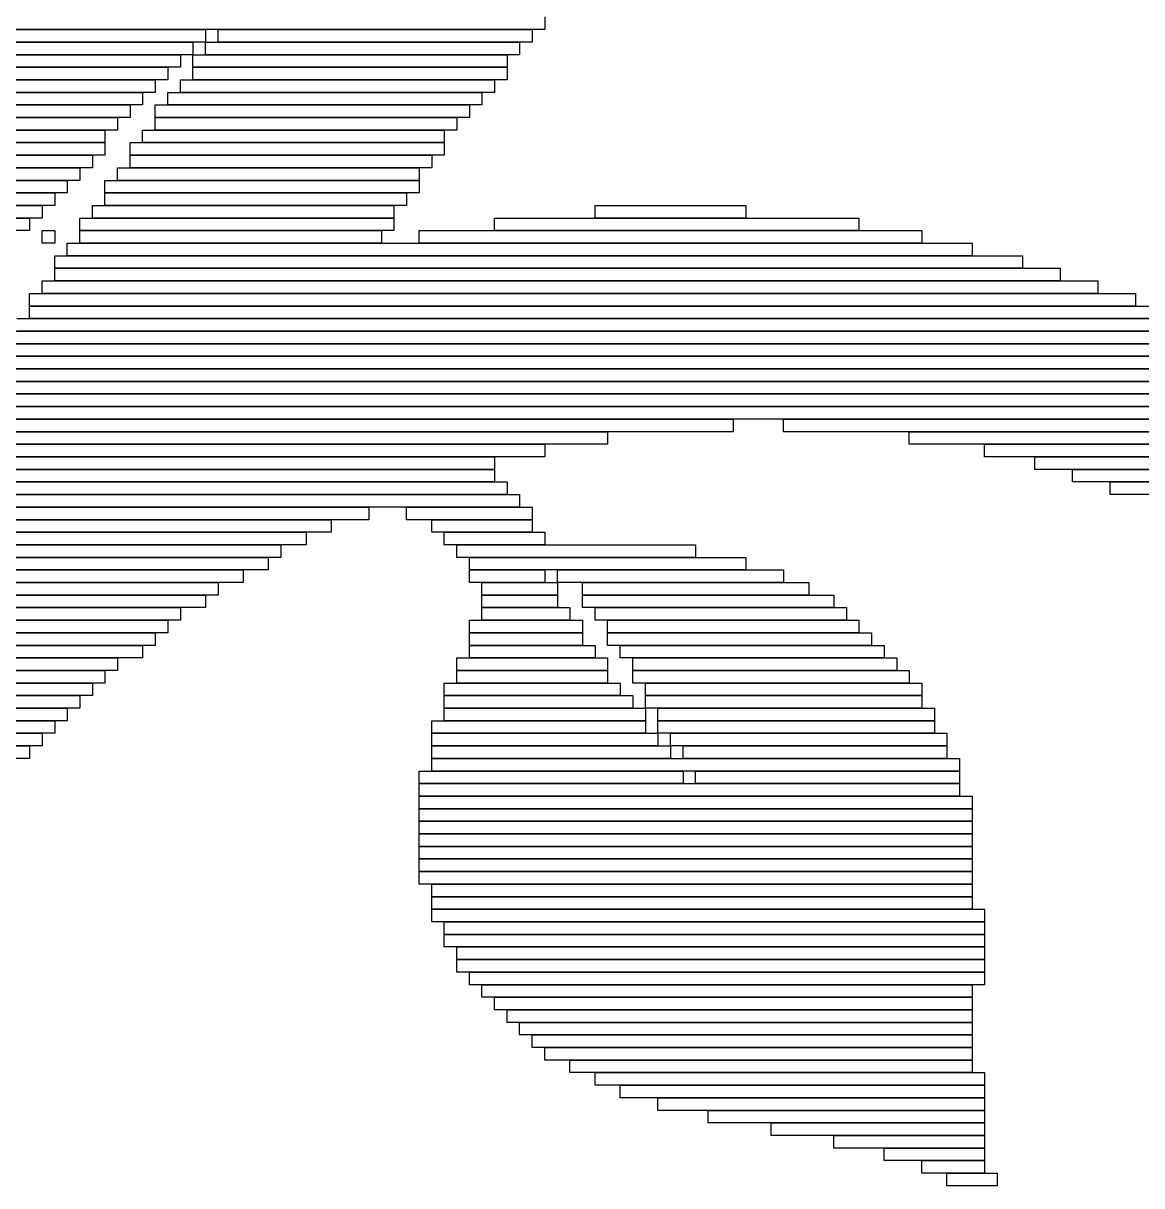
# Model space of a CAD drawing. Extents: x 48 to 975, y 50 to 982.
# Drawn here: x 613.5 to 702.5, y 449 to 541.5 of the extents above; entities that cross this region are included whole.
import ezdxf

# ---------------------------------------------------------------- set-up
doc = ezdxf.new("R2010")
doc.units = 0

msp = doc.modelspace()

# ---------------------------------------------------------------- linework, layer by layer
for p, q in [((655, 542), (655, 541)), ((601, 541), (628, 541)), ((655, 541), (602, 541)), ((628, 541), (628, 540)), ((629, 541), (654, 541)), ((629, 540), (629, 541)), ((654, 541), (654, 540)), ((599, 540), (627, 540)), ((628, 540), (601, 540)), ((627, 540), (627, 539)), ((628, 540), (653, 540)), ((628, 539), (628, 540)), ((654, 540), (629, 540)), ((653, 540), (653, 539)), ((598, 539), (626, 539)), ((627, 539), (599, 539)), ((626, 539), (626, 538)), ((627, 539), (652, 539)), ((627, 538), (627, 539)), ((653, 539), (628, 539)), ((652, 539), (652, 538)), ((597, 538), (625, 538)), ((626, 538), (598, 538)), ((625, 538), (625, 537)), ((652, 538), (627, 538)), ((627, 538), (652, 538)), ((627, 537), (627, 538)), ((652, 538), (652, 537)), ((596, 537), (624, 537)), ((625, 537), (597, 537)), ((624, 537), (624, 536)), ((626, 537), (651, 537)), ((626, 536), (626, 537)), ((652, 537), (627, 537)), ((651, 537), (651, 536)), ((594, 536), (623, 536)), ((624, 536), (596, 536)), ((623, 536), (623, 535)), ((625, 536), (650, 536)), ((625, 535), (625, 536)), ((651, 536), (626, 536)), ((650, 536), (650, 535)), ((593, 535), (622, 535)), ((623, 535), (594, 535)), ((622, 535), (622, 534)), ((624, 535), (649, 535)), ((624, 534), (624, 535)), ((650, 535), (625, 535)), ((649, 535), (649, 534)), ((592, 534), (621, 534)), ((622, 534), (593, 534)), ((621, 534), (621, 533)), ((649, 534), (624, 534)), ((624, 534), (648, 534)), ((624, 533), (624, 534)), ((648, 534), (648, 533)), ((591, 533), (620, 533)), ((621, 533), (592, 533)), ((620, 533), (620, 532)), ((623, 533), (647, 533)), ((623, 532), (623, 533)), ((648, 533), (624, 533)), ((647, 533), (647, 532)), ((589, 532), (620, 532)), ((620, 532), (591, 532)), ((620, 532), (620, 531)), ((622, 532), (647, 532)), ((622, 531), (622, 532)), ((647, 532), (623, 532)), ((647, 532), (647, 531)), ((588, 531), (619, 531)), ((620, 531), (589, 531)), ((619, 531), (619, 530)), ((647, 531), (622, 531)), ((622, 531), (646, 531)), ((622, 530), (622, 531)), ((646, 531), (646, 530)), ((587, 530), (618, 530)), ((619, 530), (588, 530)), ((618, 530), (618, 529)), ((621, 530), (645, 530)), ((621, 529), (621, 530)), ((646, 530), (622, 530)), ((645, 530), (645, 529)), ((586, 529), (617, 529)), ((618, 529), (587, 529)), ((617, 529), (617, 528)), ((620, 529), (645, 529)), ((620, 528), (620, 529)), ((645, 529), (621, 529)), ((645, 529), (645, 528)), ((585, 528), (616, 528)), ((617, 528), (586, 528)), ((616, 528), (616, 527)), ((645, 528), (620, 528)), ((620, 528), (644, 528)), ((620, 527), (620, 528)), ((644, 528), (644, 527)), ((583, 527), (615, 527)), ((616, 527), (585, 527)), ((615, 527), (615, 526)), ((619, 527), (643, 527)), ((619, 526), (619, 527)), ((644, 527), (620, 527)), ((643, 527), (643, 526)), ((659, 527), (671, 527)), ((659, 526), (659, 527)), ((671, 527), (671, 526)), ((582, 526), (614, 526)), ((615, 526), (583, 526)), ((614, 526), (614, 525)), ((618, 526), (643, 526)), ((618, 525), (618, 526)), ((643, 526), (619, 526)), ((643, 526), (643, 525)), ((651, 526), (680, 526)), ((651, 525), (651, 526)), ((671, 526), (659, 526)), ((680, 526), (680, 525)), ((614, 525), (582, 525)), ((615, 525), (616, 525)), ((615, 524), (615, 525)), ((616, 525), (616, 524)), ((643, 525), (618, 525)), ((618, 525), (642, 525)), ((618, 524), (618, 525)), ((642, 525), (642, 524)), ((645, 525), (685, 525)), ((645, 524), (645, 525)), ((680, 525), (651, 525)), ((685, 525), (685, 524)), ((616, 524), (615, 524)), ((617, 524), (689, 524)), ((617, 523), (617, 524)), ((642, 524), (618, 524)), ((685, 524), (645, 524)), ((689, 524), (689, 523)), ((616, 523), (693, 523)), ((616, 522), (616, 523)), ((689, 523), (617, 523)), ((693, 523), (693, 522)), ((693, 522), (616, 522)), ((616, 522), (696, 522)), ((616, 521), (616, 522)), ((696, 522), (696, 521)), ((615, 521), (699, 521)), ((615, 520), (615, 521)), ((696, 521), (616, 521)), ((699, 521), (699, 520)), ((614, 520), (702, 520)), ((614, 519), (614, 520)), ((699, 520), (615, 520)), ((702, 520), (702, 519)), ((702, 519), (614, 519)), ((614, 519), (704, 519)), ((614, 518), (614, 519)), ((613, 518), (707, 518)), ((704, 518), (614, 518)), ((612, 517), (709, 517)), ((707, 517), (613, 517)), ((611, 516), (711, 516)), ((709, 516), (612, 516)), ((711, 515), (611, 515)), ((611, 515), (713, 515)), ((610, 514), (715, 514)), ((713, 514), (611, 514)), ((609, 513), (717, 513)), ((715, 513), (610, 513)), ((717, 512), (609, 512)), ((609, 512), (719, 512)), ((608, 511), (720, 511)), ((719, 511), (609, 511)), ((607, 510), (670, 510)), ((720, 510), (608, 510)), ((670, 510), (670, 509)), ((674, 510), (722, 510)), ((674, 509), (674, 510)), ((670, 509), (607, 509)), ((607, 509), (660, 509)), ((660, 509), (660, 508)), ((722, 509), (674, 509)), ((684, 509), (723, 509)), ((684, 508), (684, 509)), ((606, 508), (655, 508)), ((660, 508), (607, 508)), ((655, 508), (655, 507)), ((723, 508), (684, 508)), ((690, 508), (725, 508)), ((690, 507), (690, 508)), ((605, 507), (651, 507)), ((655, 507), (606, 507)), ((651, 507), (651, 506)), ((725, 507), (690, 507)), ((694, 507), (726, 507)), ((694, 506), (694, 507)), ((651, 506), (605, 506)), ((605, 506), (651, 506)), ((651, 506), (651, 505)), ((726, 506), (694, 506)), ((697, 506), (728, 506)), ((697, 505), (697, 506)), ((604, 505), (652, 505)), ((651, 505), (605, 505)), ((652, 505), (652, 504)), ((728, 505), (697, 505)), ((700, 505), (729, 505)), ((700, 504), (700, 505)), ((652, 504), (604, 504)), ((604, 504), (653, 504)), ((653, 504), (653, 503)), ((729, 504), (700, 504)), ((603, 503), (641, 503)), ((653, 503), (604, 503)), ((641, 503), (641, 502)), ((644, 503), (654, 503)), ((644, 502), (644, 503)), ((654, 503), (654, 502)), ((602, 502), (638, 502)), ((641, 502), (603, 502)), ((638, 502), (638, 501)), ((654, 502), (644, 502)), ((646, 502), (654, 502)), ((646, 501), (646, 502)), ((654, 502), (654, 501)), ((638, 501), (602, 501)), ((602, 501), (636, 501)), ((636, 501), (636, 500)), ((654, 501), (646, 501)), ((647, 501), (655, 501)), ((647, 500), (647, 501)), ((655, 501), (655, 500)), ((601, 500), (634, 500)), ((636, 500), (602, 500)), ((634, 500), (634, 499)), ((655, 500), (647, 500)), ((648, 500), (667, 500)), ((648, 499), (648, 500)), ((667, 500), (667, 499)), ((634, 499), (601, 499)), ((601, 499), (633, 499)), ((633, 499), (633, 498)), ((667, 499), (648, 499)), ((649, 499), (671, 499)), ((649, 498), (649, 499)), ((671, 499), (671, 498)), ((600, 498), (631, 498)), ((633, 498), (601, 498)), ((631, 498), (631, 497)), ((671, 498), (649, 498)), ((649, 498), (655, 498)), ((649, 497), (649, 498)), ((655, 498), (655, 497)), ((656, 498), (674, 498)), ((656, 497), (656, 498)), ((674, 498), (674, 497)), ((599, 497), (629, 497)), ((631, 497), (600, 497)), ((629, 497), (629, 496)), ((655, 497), (649, 497)), ((650, 497), (656, 497)), ((650, 496), (650, 497)), ((674, 497), (656, 497)), ((656, 497), (656, 496)), ((658, 497), (676, 497)), ((658, 496), (658, 497)), ((676, 497), (676, 496)), ((629, 496), (599, 496)), ((599, 496), (628, 496)), ((628, 496), (628, 495)), ((656, 496), (650, 496)), ((650, 496), (656, 496)), ((650, 495), (650, 496)), ((656, 496), (656, 495)), ((676, 496), (658, 496)), ((658, 496), (678, 496)), ((658, 495), (658, 496)), ((678, 496), (678, 495)), ((598, 495), (626, 495)), ((628, 495), (599, 495)), ((626, 495), (626, 494)), ((656, 495), (650, 495)), ((650, 495), (657, 495)), ((650, 494), (650, 495)), ((657, 495), (657, 494)), ((678, 495), (658, 495)), ((659, 495), (679, 495)), ((659, 494), (659, 495)), ((679, 495), (679, 494)), ((626, 494), (598, 494)), ((598, 494), (625, 494)), ((625, 494), (625, 493)), ((649, 494), (658, 494)), ((649, 493), (649, 494)), ((657, 494), (650, 494)), ((658, 494), (658, 493)), ((679, 494), (659, 494)), ((660, 494), (680, 494)), ((660, 493), (660, 494)), ((680, 494), (680, 493)), ((597, 493), (624, 493)), ((625, 493), (598, 493)), ((624, 493), (624, 492)), ((658, 493), (649, 493)), ((649, 493), (658, 493)), ((649, 492), (649, 493)), ((658, 493), (658, 492)), ((680, 493), (660, 493)), ((660, 493), (681, 493)), ((660, 492), (660, 493)), ((681, 493), (681, 492)), ((624, 492), (597, 492)), ((597, 492), (623, 492)), ((623, 492), (623, 491)), ((658, 492), (649, 492)), ((649, 492), (659, 492)), ((649, 491), (649, 492)), ((659, 492), (659, 491)), ((681, 492), (660, 492)), ((661, 492), (682, 492)), ((661, 491), (661, 492)), ((682, 492), (682, 491)), ((596, 491), (621, 491)), ((623, 491), (597, 491)), ((621, 491), (621, 490)), ((648, 491), (660, 491)), ((648, 490), (648, 491)), ((659, 491), (649, 491)), ((660, 491), (660, 490)), ((682, 491), (661, 491)), ((662, 491), (683, 491)), ((662, 490), (662, 491)), ((683, 491), (683, 490)), ((621, 490), (596, 490)), ((596, 490), (620, 490)), ((620, 490), (620, 489)), ((660, 490), (648, 490)), ((648, 490), (660, 490)), ((648, 489), (648, 490)), ((660, 490), (660, 489)), ((683, 490), (662, 490)), ((662, 490), (684, 490)), ((662, 489), (662, 490)), ((684, 490), (684, 489)), ((595, 489), (619, 489)), ((620, 489), (596, 489)), ((619, 489), (619, 488)), ((647, 489), (661, 489)), ((647, 488), (647, 489)), ((660, 489), (648, 489)), ((661, 489), (661, 488)), ((684, 489), (662, 489)), ((663, 489), (685, 489)), ((663, 488), (663, 489)), ((685, 489), (685, 488)), ((619, 488), (595, 488)), ((595, 488), (618, 488)), ((618, 488), (618, 487)), ((661, 488), (647, 488)), ((647, 488), (662, 488)), ((647, 487), (647, 488)), ((662, 488), (662, 487)), ((685, 488), (663, 488)), ((663, 488), (685, 488)), ((663, 487), (663, 488)), ((685, 488), (685, 487)), ((594, 487), (617, 487)), ((618, 487), (595, 487)), ((617, 487), (617, 486)), ((662, 487), (647, 487)), ((647, 487), (663, 487)), ((647, 486), (647, 487)), ((685, 487), (663, 487)), ((663, 487), (663, 486)), ((664, 487), (686, 487)), ((664, 486), (664, 487)), ((686, 487), (686, 486)), ((617, 486), (594, 486)), ((594, 486), (616, 486)), ((616, 486), (616, 485)), ((646, 486), (663, 486)), ((646, 485), (646, 486)), ((663, 486), (647, 486)), ((663, 486), (663, 485)), ((686, 486), (664, 486)), ((664, 486), (686, 486)), ((664, 485), (664, 486)), ((686, 486), (686, 485)), ((616, 485), (594, 485)), ((594, 485), (615, 485)), ((615, 485), (615, 484)), ((663, 485), (646, 485)), ((646, 485), (664, 485)), ((646, 484), (646, 485)), ((686, 485), (664, 485)), ((664, 485), (664, 484)), ((665, 485), (687, 485)), ((665, 484), (665, 485)), ((687, 485), (687, 484)), ((593, 484), (614, 484)), ((615, 484), (594, 484)), ((614, 484), (614, 483)), ((664, 484), (646, 484)), ((646, 484), (665, 484)), ((646, 483), (646, 484)), ((687, 484), (665, 484)), ((665, 484), (665, 483)), ((666, 484), (687, 484)), ((666, 483), (666, 484)), ((687, 484), (687, 483)), ((614, 483), (593, 483)), ((665, 483), (646, 483)), ((646, 483), (688, 483)), ((646, 482), (646, 483)), ((687, 483), (666, 483)), ((688, 483), (688, 482)), ((645, 482), (666, 482)), ((645, 481), (645, 482)), ((688, 482), (646, 482)), ((666, 482), (666, 481)), ((667, 482), (688, 482)), ((667, 481), (667, 482)), ((688, 482), (688, 481)), ((666, 481), (645, 481)), ((645, 481), (688, 481)), ((645, 480), (645, 481)), ((688, 481), (667, 481)), ((688, 481), (688, 480)), ((688, 480), (645, 480)), ((645, 480), (689, 480)), ((645, 479), (645, 480)), ((689, 480), (689, 479)), ((689, 479), (645, 479)), ((645, 479), (689, 479)), ((645, 478), (645, 479)), ((689, 479), (689, 478)), ((689, 478), (645, 478)), ((645, 478), (689, 478)), ((645, 477), (645, 478)), ((689, 478), (689, 477)), ((689, 477), (645, 477)), ((645, 477), (689, 477)), ((645, 476), (645, 477)), ((689, 477), (689, 476)), ((689, 476), (645, 476)), ((645, 476), (689, 476)), ((645, 475), (645, 476)), ((689, 476), (689, 475)), ((689, 475), (645, 475)), ((645, 475), (689, 475)), ((645, 474), (645, 475)), ((689, 475), (689, 474)), ((689, 474), (645, 474)), ((645, 474), (689, 474)), ((645, 473), (645, 474)), ((689, 474), (689, 473)), ((689, 473), (645, 473)), ((646, 473), (689, 473)), ((646, 472), (646, 473)), ((689, 473), (689, 472)), ((689, 472), (646, 472)), ((646, 472), (689, 472)), ((646, 471), (646, 472)), ((689, 472), (689, 471)), ((689, 471), (646, 471)), ((646, 471), (690, 471)), ((646, 470), (646, 471)), ((690, 471), (690, 470)), ((690, 470), (646, 470)), ((647, 470), (690, 470)), ((647, 469), (647, 470)), ((690, 470), (690, 469)), ((690, 469), (647, 469)), ((647, 469), (690, 469)), ((647, 468), (647, 469)), ((690, 469), (690, 468)), ((690, 468), (647, 468)), ((648, 468), (690, 468)), ((648, 467), (648, 468)), ((690, 468), (690, 467)), ((690, 467), (648, 467)), ((648, 467), (690, 467)), ((648, 466), (648, 467)), ((690, 467), (690, 466)), ((690, 466), (648, 466)), ((649, 466), (690, 466)), ((649, 465), (649, 466)), ((690, 466), (690, 465)), ((690, 465), (649, 465)), ((650, 465), (689, 465)), ((650, 464), (650, 465)), ((689, 465), (689, 464)), ((689, 464), (650, 464)), ((651, 464), (689, 464)), ((651, 463), (651, 464)), ((689, 464), (689, 463)), ((689, 463), (651, 463)), ((652, 463), (689, 463)), ((652, 462), (652, 463)), ((689, 463), (689, 462)), ((689, 462), (652, 462)), ((653, 462), (689, 462)), ((653, 461), (653, 462)), ((689, 462), (689, 461)), ((689, 461), (653, 461)), ((654, 461), (689, 461)), ((654, 460), (654, 461)), ((689, 461), (689, 460)), ((689, 460), (654, 460)), ((655, 460), (689, 460)), ((655, 459), (655, 460)), ((689, 460), (689, 459)), ((689, 459), (655, 459)), ((657, 459), (689, 459)), ((657, 458), (657, 459)), ((689, 459), (689, 458)), ((689, 458), (657, 458)), ((659, 458), (690, 458)), ((659, 457), (659, 458)), ((690, 458), (690, 457)), ((690, 457), (659, 457)), ((661, 457), (690, 457)), ((661, 456), (661, 457)), ((690, 457), (690, 456)), ((690, 456), (661, 456)), ((664, 456), (690, 456)), ((664, 455), (664, 456)), ((690, 456), (690, 455)), ((690, 455), (664, 455)), ((668, 455), (690, 455)), ((668, 454), (668, 455)), ((690, 455), (690, 454)), ((690, 454), (668, 454)), ((673, 454), (690, 454)), ((673, 453), (673, 454)), ((690, 454), (690, 453)), ((690, 453), (673, 453)), ((678, 453), (690, 453)), ((678, 452), (678, 453)), ((690, 453), (690, 452)), ((690, 452), (678, 452)), ((682, 452), (690, 452)), ((682, 451), (682, 452)), ((690, 452), (690, 451)), ((690, 451), (682, 451)), ((685, 451), (690, 451)), ((685, 450), (685, 451)), ((690, 451), (690, 450)), ((690, 450), (685, 450)), ((687, 450), (691, 450)), ((687, 449), (687, 450)), ((691, 450), (691, 449)), ((691, 449), (687, 449))]:
    msp.add_line(p, q)

doc.saveas('drawing.dxf')
